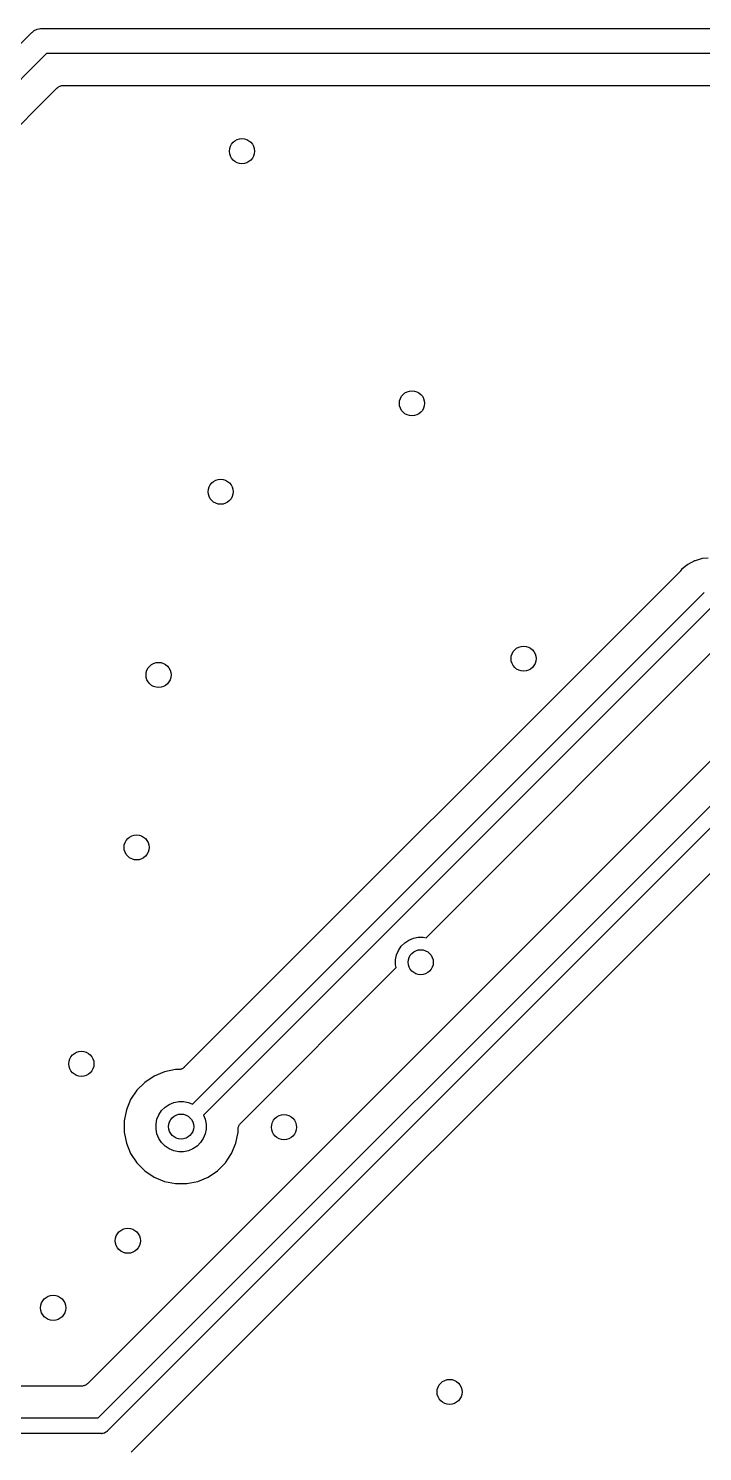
# Model space of a CAD drawing. Extents: x 103 to 213, y -152 to -90.
# Drawn here: x 117.96 to 128.7, y -113.21 to -90.52 of the extents above; entities that cross this region are included whole.
import ezdxf

# ---------------------------------------------------------------- set-up
doc = ezdxf.new("R2010")
doc.units = 0
doc.layers.add('BLACK', color=7, linetype='CONTINUOUS')

msp = doc.modelspace()

# ---------------------------------------------------------------- linework, layer by layer
at = {"layer": 'BLACK', "linetype": 'CONTINUOUS'}
for p, q in [((114.395, -94.2073), (118.012, -90.5905)), ((118.012, -90.5905), (118.018, -90.5829)), ((118.018, -90.5829), (118.048, -90.5579)), ((118.048, -90.5579), (118.083, -90.5393)), ((118.083, -90.5393), (118.093, -90.5363)), ((118.093, -90.5363), (118.121, -90.5279)), ((118.121, -90.5279), (118.125, -90.5275)), ((118.125, -90.5275), (118.15, -90.525)), ((118.15, -90.525), (118.16, -90.524)), ((118.15, -90.525), (118.15, -90.525)), ((118.16, -90.524), (118.17, -90.525)), ((118.17, -90.525), (145.69, -90.525)), ((118.243, -90.925), (114.678, -94.4902)), ((145.617, -90.925), (118.243, -90.925)), ((115.309, -94.5771), (118.416, -91.4702)), ((118.416, -91.4699), (118.417, -91.469)), ((118.416, -91.4702), (118.416, -91.4699)), ((118.416, -91.4699), (118.416, -91.4699)), ((118.416, -91.4699), (118.416, -91.4699)), ((118.417, -91.469), (118.427, -91.4616)), ((118.427, -91.4616), (118.436, -91.4542)), ((118.436, -91.4539), (118.437, -91.4535)), ((118.436, -91.4542), (118.436, -91.4539)), ((118.437, -91.4535), (118.447, -91.4481)), ((118.447, -91.4481), (118.457, -91.4426)), ((118.457, -91.4426), (118.458, -91.4424)), ((118.458, -91.4424), (118.459, -91.4421)), ((118.459, -91.4421), (118.47, -91.4388)), ((118.47, -91.4388), (118.481, -91.4354)), ((118.481, -91.4354), (118.482, -91.4354)), ((118.482, -91.4354), (118.483, -91.4352)), ((118.483, -91.4352), (118.494, -91.4341)), ((118.494, -91.4341), (118.506, -91.433)), ((118.506, -91.433), (132.619, -91.433)), ((128.428, -99.103), (128.37, -99.1502)), ((128.467, -99.0711), (128.428, -99.1029)), ((128.428, -99.1029), (128.428, -99.103)), ((128.577, -99.0124), (128.467, -99.0711)), ((128.587, -99.0093), (128.577, -99.0124)), ((128.696, -98.9762), (128.587, -99.0093)), ((128.587, -99.0093), (128.587, -99.0093)), ((128.795, -98.9664), (128.696, -98.9762)), ((128.346, -99.1788), (120.44, -107.085)), ((128.349, -99.1747), (128.346, -99.1788)), ((128.353, -99.1709), (128.349, -99.1747)), ((128.354, -99.1696), (128.353, -99.1709)), ((128.37, -99.1502), (128.354, -99.1696)), ((120.571, -107.672), (128.727, -99.5159)), ((128.872, -99.725), (120.748, -107.849)), ((119.068, -112.675), (131.827, -99.9159)), ((131.972, -100.125), (119.213, -112.884)), ((124.296, -105.019), (129.045, -100.27)), ((119.594, -113.221), (132.145, -100.67)), ((129.394, -101.631), (118.895, -112.13)), ((124.021, -105.056), (124.093, -105.025)), ((124.093, -105.025), (124.171, -105.01)), ((124.171, -105.01), (124.249, -105.01)), ((124.249, -105.01), (124.296, -105.019)), ((123.825, -105.293), (123.856, -105.221)), ((123.856, -105.221), (123.899, -105.155)), ((123.899, -105.155), (123.955, -105.099)), ((123.955, -105.099), (124.021, -105.056)), ((123.81, -105.371), (123.825, -105.293)), ((123.81, -105.449), (123.81, -105.371)), ((123.819, -105.496), (123.81, -105.449)), ((121.335, -107.98), (123.819, -105.496)), ((119.96, -107.225), (119.811, -107.325)), ((120.125, -107.157), (119.96, -107.225)), ((120.301, -107.122), (120.125, -107.157)), ((120.35, -107.122), (120.301, -107.122)), ((120.362, -107.121), (120.35, -107.122)), ((120.374, -107.12), (120.362, -107.121)), ((120.375, -107.12), (120.374, -107.12)), ((120.374, -107.12), (120.374, -107.12)), ((120.386, -107.116), (120.375, -107.12)), ((120.397, -107.113), (120.386, -107.116)), ((120.398, -107.113), (120.397, -107.113)), ((120.399, -107.112), (120.398, -107.113)), ((120.409, -107.107), (120.399, -107.112)), ((120.419, -107.102), (120.409, -107.107)), ((120.42, -107.101), (120.419, -107.102)), ((120.43, -107.093), (120.42, -107.101)), ((120.42, -107.101), (120.42, -107.101)), ((120.439, -107.086), (120.43, -107.093)), ((120.44, -107.085), (120.439, -107.086)), ((120.44, -107.085), (120.44, -107.085)), ((120.44, -107.085), (120.44, -107.085)), ((120.44, -107.085), (120.44, -107.085)), ((119.685, -107.451), (119.585, -107.6)), ((119.811, -107.325), (119.685, -107.451)), ((119.585, -107.6), (119.517, -107.765)), ((120.079, -107.775), (120.135, -107.719)), ((120.135, -107.719), (120.201, -107.676)), ((120.201, -107.676), (120.273, -107.645)), ((120.273, -107.645), (120.351, -107.63)), ((120.351, -107.63), (120.429, -107.63)), ((120.429, -107.63), (120.507, -107.645)), ((120.507, -107.645), (120.571, -107.672)), ((119.517, -107.765), (119.482, -107.941)), ((119.482, -107.941), (119.482, -108.119)), ((119.99, -107.991), (120.005, -107.913)), ((120.005, -107.913), (120.036, -107.841)), ((120.036, -107.841), (120.079, -107.775)), ((120.748, -107.849), (120.775, -107.913)), ((120.775, -107.913), (120.79, -107.991)), ((121.328, -107.989), (121.335, -107.98)), ((119.482, -108.119), (119.517, -108.295)), ((119.99, -108.069), (119.99, -107.991)), ((120.005, -108.147), (119.99, -108.069)), ((120.036, -108.219), (120.005, -108.147)), ((120.775, -108.147), (120.744, -108.219)), ((120.79, -108.069), (120.775, -108.147)), ((120.79, -107.991), (120.79, -108.069)), ((121.263, -108.295), (121.298, -108.119)), ((121.298, -108.068), (121.299, -108.056)), ((121.298, -108.069), (121.298, -108.068)), ((121.298, -108.07), (121.298, -108.069)), ((121.298, -108.069), (121.298, -108.069)), ((121.298, -108.069), (121.298, -108.069)), ((121.298, -108.119), (121.298, -108.07)), ((121.299, -108.056), (121.301, -108.045)), ((121.301, -108.043), (121.304, -108.032)), ((121.301, -108.044), (121.301, -108.043)), ((121.301, -108.045), (121.301, -108.044)), ((121.304, -108.032), (121.308, -108.021)), ((121.308, -108.02), (121.314, -108.009)), ((121.308, -108.021), (121.308, -108.02)), ((121.308, -108.02), (121.308, -108.02)), ((121.314, -108.009), (121.319, -107.999)), ((121.319, -107.999), (121.32, -107.999)), ((121.32, -107.998), (121.328, -107.989)), ((121.32, -107.999), (121.32, -107.998)), ((119.517, -108.295), (119.585, -108.46)), ((120.079, -108.285), (120.036, -108.219)), ((120.135, -108.341), (120.079, -108.285)), ((120.201, -108.384), (120.135, -108.341)), ((120.273, -108.415), (120.201, -108.384)), ((120.351, -108.43), (120.273, -108.415)), ((120.429, -108.43), (120.351, -108.43)), ((120.507, -108.415), (120.429, -108.43)), ((120.579, -108.384), (120.507, -108.415)), ((120.645, -108.341), (120.579, -108.384)), ((120.701, -108.285), (120.645, -108.341)), ((120.744, -108.219), (120.701, -108.285)), ((121.195, -108.46), (121.263, -108.295)), ((119.585, -108.46), (119.685, -108.609)), ((119.685, -108.609), (119.811, -108.735)), ((120.969, -108.735), (121.095, -108.609)), ((121.095, -108.609), (121.195, -108.46)), ((119.811, -108.735), (119.96, -108.835)), ((119.96, -108.835), (120.125, -108.903)), ((120.655, -108.903), (120.82, -108.835)), ((120.82, -108.835), (120.969, -108.735)), ((120.125, -108.903), (120.301, -108.938)), ((120.301, -108.938), (120.479, -108.938)), ((120.479, -108.938), (120.655, -108.903)), ((118.805, -112.167), (111.084, -112.167)), ((118.817, -112.166), (118.805, -112.167)), ((118.829, -112.165), (118.817, -112.166)), ((118.83, -112.165), (118.829, -112.165)), ((118.829, -112.165), (118.829, -112.165)), ((118.841, -112.161), (118.83, -112.165)), ((118.852, -112.158), (118.841, -112.161)), ((118.853, -112.158), (118.852, -112.158)), ((118.854, -112.157), (118.853, -112.158)), ((118.864, -112.152), (118.854, -112.157)), ((118.874, -112.147), (118.864, -112.152)), ((118.875, -112.146), (118.874, -112.147)), ((118.885, -112.138), (118.875, -112.146)), ((118.875, -112.146), (118.875, -112.146)), ((118.894, -112.131), (118.885, -112.138)), ((118.895, -112.13), (118.894, -112.131)), ((118.895, -112.13), (118.895, -112.13)), ((118.895, -112.13), (118.895, -112.13)), ((118.895, -112.13), (118.895, -112.13)), ((110.761, -112.675), (119.068, -112.675)), ((119.114, -112.925), (110.761, -112.925)), ((119.12, -112.926), (119.114, -112.925)), ((119.126, -112.925), (119.12, -112.926)), ((119.145, -112.923), (119.126, -112.925)), ((119.126, -112.925), (119.126, -112.925)), ((119.168, -112.916), (119.145, -112.923)), ((119.19, -112.904), (119.168, -112.916)), ((119.209, -112.889), (119.19, -112.904)), ((119.213, -112.884), (119.209, -112.889))]:
    msp.add_line(p, q, dxfattribs=at)
at = {"layer": 'BLACK'}
for centre in [(121.36, -92.48), (124.07, -96.5), (121.02, -97.91), (125.85, -100.57), (120.03, -100.83), (119.68, -103.58), (124.21, -105.41), (118.8, -107.03), (120.39, -108.03), (122.03, -108.04), (119.54, -109.85), (118.35, -110.92), (124.67, -112.26)]:
    msp.add_circle(centre, 0.2, dxfattribs=at)

doc.saveas('drawing.dxf')
